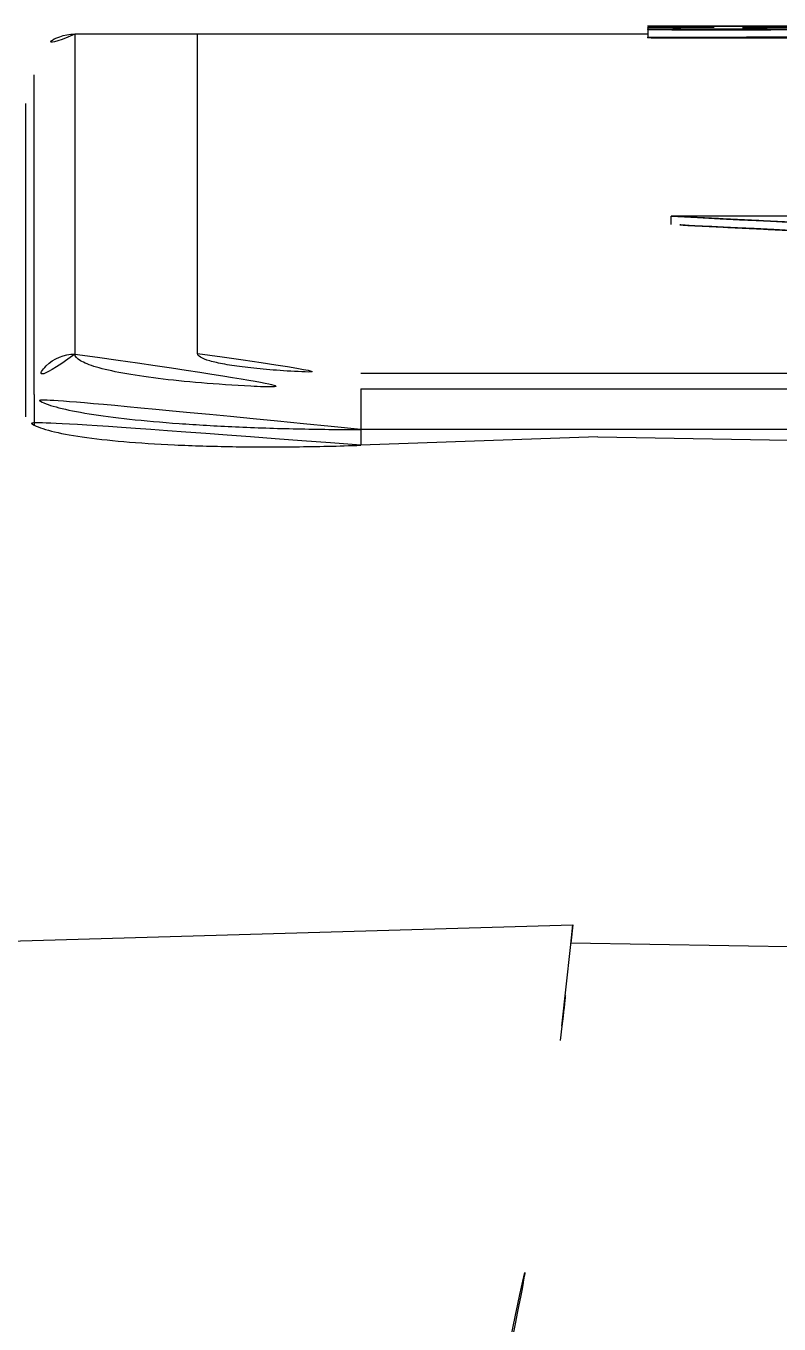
# Model space of a CAD drawing. Extents: x 16296660632 to 16296680496, y -37409619871 to -37409616057.
# Drawn here: x 16296679215.66 to 16296679224.88, y -37409616711.41 to -37409616695.52 of the extents above; entities that cross this region are included whole.
import ezdxf

# ---------------------------------------------------------------- set-up
doc = ezdxf.new("R2010")
doc.units = 0
doc.header["$LTSCALE"] = 10
doc.header["$MEASUREMENT"] = 0
for name, color, linetype in [('BACK_CASE_DADA_2', 7, 'CONTINUOUS'), ('BACK_LED_PCB_CAS', 7, 'CONTINUOUS'), ('BACK_TOP_COVER', 7, 'CONTINUOUS'), ('MIDDLE_CASE_DADA', 7, 'CONTINUOUS'), ('자바로고WINDOW', 7, 'CONTINUOUS')]:
    doc.layers.add(name, color=color, linetype=linetype)

msp = doc.modelspace()

# ---------------------------------------------------------------- linework, layer by layer
at = {"layer": 'BACK_CASE_DADA_2', "color": 7, "linetype": 'Continuous', "ltscale": 25.4}
for p, q in [((16296679222.66073, -37409616700.548264), (16296679233.181299, -37409616700.733292)), ((16296679222.35442, -37409616706.523453), (16296679222.329309, -37409616706.746353)), ((16296679241.23476, -37409616707.069252), (16296679222.329309, -37409616706.746353)), ((16296679222.221519, -37409616707.761726), (16296679222.198179, -37409616707.938744))]:
    msp.add_line(p, q, dxfattribs=at)
msp.add_arc((16296679157.708229, -37409616700.398216), 64.932163, 353.48846245, 354.35053006, dxfattribs=at)
at = {"layer": 'BACK_LED_PCB_CAS', "color": 7, "linetype": 'Continuous', "ltscale": 25.4}
for p, q in [((16296679216.259359, -37409616695.620132), (16296679216.259359, -37409616699.536118)), ((16296679217.759359, -37409616695.620132), (16296679216.259359, -37409616695.620132)), ((16296679217.759359, -37409616699.529091), (16296679217.759359, -37409616695.620132)), ((16296679215.759359, -37409616700.032623), (16296679215.759359, -37409616696.120132)), ((16296679219.759359, -37409616699.770477), (16296679233.181299, -37409616699.770477)), ((16296679219.759359, -37409616699.964127), (16296679233.181299, -37409616699.964127)), ((16296679219.759359, -37409616699.964127), (16296679219.759359, -37409616700.460243)), ((16296679215.759359, -37409616700.032623), (16296679215.759359, -37409616700.402382)), ((16296679219.759359, -37409616700.460243), (16296679219.759359, -37409616700.652542)), ((16296679233.181299, -37409616700.460243), (16296679219.759359, -37409616700.460243))]:
    msp.add_line(p, q, dxfattribs=at)
msp.add_arc((16296679216.259359, -37409616696.120132), 0.5, 90, 180, dxfattribs=at)
msp.add_ellipse((16296679216.259359, -37409616700.032623), major_axis=(0.5, 0), ratio=0.992996364, start_param=1.570796327, end_param=3.141592654, dxfattribs=at)
for points, knots in [([(16296679216.259359, -37409616699.536118), (16296679216.259359, -37409616699.56353), (16296679216.281851, -37409616699.590637), (16296679216.370001, -37409616699.644241), (16296679216.43667, -37409616699.671013), (16296679216.611139, -37409616699.722397), (16296679216.717951, -37409616699.74691), (16296679216.97039, -37409616699.793503), (16296679217.11759, -37409616699.81572), (16296679217.439631, -37409616699.855713), (16296679217.61541, -37409616699.873741), (16296679217.99719, -37409616699.905678), (16296679218.201521, -37409616699.919373), (16296679218.834141, -37409616699.952347), (16296679219.29516, -37409616699.964127), (16296679219.759359, -37409616699.964127)], [0, 0, 0, 0, 0.125, 0.125, 0.25, 0.25, 0.375, 0.375, 0.5, 0.5, 0.625, 0.625, 0.75, 0.75, 1, 1, 1, 1]), ([(16296679217.759359, -37409616699.529091), (16296679217.759359, -37409616699.544739), (16296679217.772221, -37409616699.560173), (16296679217.82263, -37409616699.590622), (16296679217.860769, -37409616699.605797), (16296679217.960529, -37409616699.634857), (16296679218.021601, -37409616699.648697), (16296679218.165939, -37409616699.67495), (16296679218.25009, -37409616699.687431), (16296679218.43416, -37409616699.709877), (16296679218.53463, -37409616699.719994), (16296679218.752819, -37409616699.737862), (16296679218.86953, -37409616699.745506), (16296679219.23093, -37409616699.763924), (16296679219.494249, -37409616699.770477), (16296679219.759359, -37409616699.770477)], [0, 0, 0, 0, 0.125, 0.125, 0.25, 0.25, 0.375, 0.375, 0.5, 0.5, 0.625, 0.625, 0.75, 0.75, 1, 1, 1, 1]), ([(16296679219.759359, -37409616700.460243), (16296679219.49449, -37409616700.460243), (16296679219.234091, -37409616700.45739), (16296679218.72187, -37409616700.446213), (16296679218.46735, -37409616700.437737), (16296679217.98255, -37409616700.415733), (16296679217.752689, -37409616700.40229), (16296679217.317801, -37409616700.370651), (16296679217.112209, -37409616700.352303), (16296679216.74387, -37409616700.312424), (16296679216.578609, -37409616700.290733), (16296679216.286791, -37409616700.243874), (16296679216.16317, -37409616700.219101), (16296679215.96431, -37409616700.168083), (16296679215.887751, -37409616700.141487), (16296679215.78512, -37409616700.087303), (16296679215.759359, -37409616700.060043), (16296679215.759359, -37409616700.032623)], [0, 0, 0, 0, 0.125, 0.125, 0.25, 0.25, 0.375, 0.375, 0.5, 0.5, 0.625, 0.625, 0.75, 0.75, 0.875, 0.875, 1, 1, 1, 1])]:
    msp.add_open_spline(points, degree=3, knots=knots, dxfattribs=at)
at = {"layer": 'BACK_TOP_COVER', "color": 7, "linetype": 'Continuous', "ltscale": 25.4}
for p, q in [((16296679217.759359, -37409616699.529091), (16296679217.759359, -37409616695.620132)), ((16296679223.27434, -37409616695.620132), (16296679217.759359, -37409616695.620132)), ((16296679223.560169, -37409616697.950912), (16296679223.560169, -37409616697.850487)), ((16296679227.26017, -37409616697.850487), (16296679223.560169, -37409616697.850487)), ((16296679219.759359, -37409616699.770477), (16296679233.181299, -37409616699.770477))]:
    msp.add_line(p, q, dxfattribs=at)
for points in [[(16296679223.560169, -37409616697.850487), (16296679224.48526, -37409616697.896294), (16296679225.4102, -37409616697.94297)], [(16296679225.4102, -37409616698.043404), (16296679224.48526, -37409616697.996712), (16296679223.560169, -37409616697.950912)]]:
    msp.add_open_spline(points, degree=2, dxfattribs=at)
msp.add_open_spline([(16296679217.759359, -37409616699.529091), (16296679217.759359, -37409616699.544739), (16296679217.772221, -37409616699.560173), (16296679217.82263, -37409616699.590622), (16296679217.860769, -37409616699.605797), (16296679217.960529, -37409616699.634857), (16296679218.021601, -37409616699.648697), (16296679218.165939, -37409616699.67495), (16296679218.25009, -37409616699.687431), (16296679218.43416, -37409616699.709877), (16296679218.53463, -37409616699.719994), (16296679218.752819, -37409616699.737862), (16296679218.86953, -37409616699.745506), (16296679219.23093, -37409616699.763924), (16296679219.494249, -37409616699.770477), (16296679219.759359, -37409616699.770477)], degree=3, knots=[0, 0, 0, 0, 0.125, 0.125, 0.25, 0.25, 0.375, 0.375, 0.5, 0.5, 0.625, 0.625, 0.75, 0.75, 1, 1, 1, 1], dxfattribs=at)
at = {"layer": 'MIDDLE_CASE_DADA', "color": 7, "linetype": 'Continuous', "ltscale": 25.4}
for p, q in [((16296679215.659361, -37409616700.305054), (16296679215.659361, -37409616696.469307)), ((16296679222.66073, -37409616700.549927), (16296679219.759359, -37409616700.652542)), ((16296679211.328449, -37409616706.842323), (16296679222.354401, -37409616706.523613)), ((16296679222.32501, -37409616706.801689), (16296679222.35442, -37409616706.523613)), ((16296679222.35442, -37409616706.523453), (16296679222.35442, -37409616706.523308)), ((16296679222.221531, -37409616707.762939), (16296679222.32501, -37409616706.801689))]:
    msp.add_line(p, q, dxfattribs=at)
msp.add_arc((16296679172.307489, -37409616701.740257), 50.276095, 347.4781384, 353.1134689, dxfattribs=at)
msp.add_open_spline([(16296679219.759359, -37409616700.652542), (16296679219.488131, -37409616700.662132), (16296679219.221359, -37409616700.668266), (16296679218.696369, -37409616700.67392), (16296679218.435369, -37409616700.67337), (16296679217.93828, -37409616700.665512), (16296679217.70253, -37409616700.658318), (16296679217.25639, -37409616700.63752), (16296679217.04553, -37409616700.623779), (16296679216.66781, -37409616700.59108), (16296679216.498341, -37409616700.572037), (16296679216.19911, -37409616700.528557), (16296679216.07263, -37409616700.504532), (16296679215.86898, -37409616700.453033), (16296679215.79056, -37409616700.425217), (16296679215.68568, -37409616700.366753), (16296679215.659361, -37409616700.336433), (16296679215.659361, -37409616700.305054)], degree=3, knots=[0, 0, 0, 0, 0.125, 0.125, 0.25, 0.25, 0.375, 0.375, 0.5, 0.5, 0.625, 0.625, 0.75, 0.75, 0.875, 0.875, 1, 1, 1, 1], dxfattribs=at)
at = {"layer": '자바로고WINDOW', "color": 7, "linetype": 'Continuous', "ltscale": 25.4}
for p, q in [((16296679224.075319, -37409616695.523712), (16296679223.51852, -37409616695.523712)), ((16296679224.821911, -37409616695.523712), (16296679224.715019, -37409616695.523712)), ((16296679224.821911, -37409616695.520538), (16296679224.821911, -37409616695.523712)), ((16296679224.821911, -37409616695.529663), (16296679224.821911, -37409616695.539001)), ((16296679217.759359, -37409616699.529091), (16296679217.759359, -37409616695.620132)), ((16296679223.27434, -37409616695.620132), (16296679217.759359, -37409616695.620132)), ((16296679223.27434, -37409616695.547096), (16296679223.27434, -37409616695.671028)), ((16296679224.083691, -37409616695.539001), (16296679223.51852, -37409616695.539001)), ((16296679224.821911, -37409616695.566299), (16296679223.51852, -37409616695.566299)), ((16296679224.821911, -37409616695.539001), (16296679224.70735, -37409616695.539001)), ((16296679224.821911, -37409616695.550797), (16296679224.821911, -37409616695.566299)), ((16296679223.560169, -37409616697.950912), (16296679223.560169, -37409616697.850487)), ((16296679227.26017, -37409616697.850487), (16296679223.560169, -37409616697.850487)), ((16296679219.759359, -37409616699.770477), (16296679233.181299, -37409616699.770477))]:
    msp.add_line(p, q, dxfattribs=at)
for points, knots in [([(16296679223.272591, -37409616695.523018), (16296679223.269369, -37409616695.523376), (16296679223.26635, -37409616695.523788), (16296679223.36482, -37409616695.524681), (16296679223.534969, -37409616695.524811), (16296679223.963449, -37409616695.524834), (16296679224.24943, -37409616695.524818), (16296679224.678169, -37409616695.524818), (16296679224.834499, -37409616695.524879), (16296679225.071301, -37409616695.524231), (16296679225.06279, -37409616695.523582), (16296679225.06279, -37409616695.522491), (16296679225.06279, -37409616695.521973), (16296679225.06279, -37409616695.521538)], [0.3882317693, 0.3882317693, 0.3882317693, 0.3882317693, 0.4375, 0.4375, 0.5, 0.5, 0.625, 0.625, 0.6875, 0.6875, 0.75, 0.75, 0.833663365, 0.833663365, 0.833663365, 0.833663365]), ([(16296679223.27434, -37409616695.533638), (16296679223.27434, -37409616695.534767), (16296679223.27434, -37409616695.535957), (16296679223.27434, -37409616695.537231), (16296679223.27434, -37409616695.537857), (16296679223.270399, -37409616695.538513), (16296679223.28182, -37409616695.539162), (16296679223.2864, -37409616695.539421), (16296679223.293449, -37409616695.539688), (16296679223.304621, -37409616695.53994), (16296679223.31591, -37409616695.540192), (16296679223.33201, -37409616695.540443), (16296679223.354019, -37409616695.540649), (16296679223.370291, -37409616695.540802), (16296679223.390459, -37409616695.540916), (16296679223.411819, -37409616695.541023), (16296679223.446659, -37409616695.541183), (16296679223.485229, -37409616695.541267), (16296679223.52371, -37409616695.541328), (16296679223.685711, -37409616695.541588), (16296679223.85301, -37409616695.541451), (16296679224.01775, -37409616695.541451)], [0.3116488494, 0.3116488494, 0.3116488494, 0.3116488494, 0.3822597752, 0.3822597752, 0.3822597752, 0.4171569151, 0.4171569151, 0.4171569151, 0.4311266683, 0.4311266683, 0.4311266683, 0.4453790979, 0.4453790979, 0.4453790979, 0.4558512989, 0.4558512989, 0.4558512989, 0.472938808, 0.472938808, 0.472938808, 0.5451947273, 0.5451947273, 0.5451947273, 0.5451947273]), ([(16296679224.42979, -37409616695.541451), (16296679224.503679, -37409616695.541451), (16296679224.577579, -37409616695.541451), (16296679224.651461, -37409616695.541451), (16296679224.72588, -37409616695.541443), (16296679224.801889, -37409616695.541389), (16296679224.872881, -37409616695.541199), (16296679224.90229, -37409616695.541107), (16296679224.93133, -37409616695.541008), (16296679224.956341, -37409616695.540863), (16296679224.975, -37409616695.540741), (16296679224.99131, -37409616695.540588), (16296679225.004129, -37409616695.540428), (16296679225.021259, -37409616695.540207), (16296679225.03318, -37409616695.539963), (16296679225.041599, -37409616695.539719), (16296679225.06181, -37409616695.539124), (16296679225.06279, -37409616695.538513), (16296679225.06279, -37409616695.53791), (16296679225.06279, -37409616695.535477), (16296679225.06279, -37409616695.533287), (16296679225.06279, -37409616695.531349)], [0.6054110708, 0.6054110708, 0.6054110708, 0.6054110708, 0.6378064603, 0.6378064603, 0.6378064603, 0.6706629532, 0.6706629532, 0.6706629532, 0.6841965275, 0.6841965275, 0.6841965275, 0.6943041314, 0.6943041314, 0.6943041314, 0.7078124114, 0.7078124114, 0.7078124114, 0.7404512523, 0.7404512523, 0.7404512523, 0.8750910688, 0.8750910688, 0.8750910688, 0.8750910688]), ([(16296679223.27376, -37409616695.557671), (16296679223.27294, -37409616695.560081), (16296679223.271799, -37409616695.562607), (16296679223.274429, -37409616695.565247), (16296679223.275339, -37409616695.56617), (16296679223.282459, -37409616695.567146), (16296679223.311501, -37409616695.568024), (16296679223.323139, -37409616695.568367), (16296679223.33917, -37409616695.568703), (16296679223.36014, -37409616695.56897), (16296679223.381269, -37409616695.569237), (16296679223.407921, -37409616695.569443), (16296679223.43516, -37409616695.56958), (16296679223.49147, -37409616695.569878), (16296679223.553061, -37409616695.569992), (16296679223.61352, -37409616695.570053), (16296679223.872021, -37409616695.57029), (16296679224.131741, -37409616695.570084), (16296679224.39086, -37409616695.570084), (16296679224.52017, -37409616695.570084), (16296679224.65048, -37409616695.570198), (16296679224.7787, -37409616695.569977), (16296679224.82176, -37409616695.569901), (16296679224.86504, -37409616695.569778), (16296679224.90521, -37409616695.569557), (16296679224.92758, -37409616695.569443), (16296679224.949329, -37409616695.569283), (16296679224.967871, -37409616695.569077), (16296679224.98658, -37409616695.568871), (16296679225.00198, -37409616695.568604), (16296679225.013861, -37409616695.568329), (16296679225.03087, -37409616695.567917), (16296679225.041679, -37409616695.567482), (16296679225.048901, -37409616695.567039), (16296679225.074141, -37409616695.565491), (16296679225.06279, -37409616695.563919), (16296679225.06279, -37409616695.562408), (16296679225.06279, -37409616695.559731), (16296679225.06279, -37409616695.557182), (16296679225.06279, -37409616695.554764), (16296679225.06279, -37409616695.554428), (16296679225.06279, -37409616695.5541), (16296679225.06279, -37409616695.55378)], [0.3124336058, 0.3124336058, 0.3124336058, 0.3124336058, 0.4033555647, 0.4033555647, 0.4033555647, 0.4354788696, 0.4354788696, 0.4354788696, 0.4481928217, 0.4481928217, 0.4481928217, 0.4610119199, 0.4610119199, 0.4610119199, 0.4875659989, 0.4875659989, 0.4875659989, 0.6004319645, 0.6004319645, 0.6004319645, 0.6567689175, 0.6567689175, 0.6567689175, 0.6756908589, 0.6756908589, 0.6756908589, 0.6862095075, 0.6862095075, 0.6862095075, 0.696876773, 0.696876773, 0.696876773, 0.7121452177, 0.7121452177, 0.7121452177, 0.7658591931, 0.7658591931, 0.7658591931, 0.8615479074, 0.8615479074, 0.8615479074, 0.8744916185, 0.8744916185, 0.8744916185, 0.8744916185]), ([(16296679223.27376, -37409616695.657677), (16296679223.27294, -37409616695.660088), (16296679223.271799, -37409616695.662613), (16296679223.274429, -37409616695.66526), (16296679223.275339, -37409616695.666183), (16296679223.282459, -37409616695.667152), (16296679223.311501, -37409616695.668022), (16296679223.323139, -37409616695.668373), (16296679223.33917, -37409616695.668709), (16296679223.36014, -37409616695.668983), (16296679223.381269, -37409616695.66925), (16296679223.407921, -37409616695.669441), (16296679223.43516, -37409616695.669594), (16296679223.49147, -37409616695.669884), (16296679223.553061, -37409616695.670013), (16296679223.61352, -37409616695.670059), (16296679223.872021, -37409616695.670303), (16296679224.131741, -37409616695.670097), (16296679224.39086, -37409616695.670097), (16296679224.52017, -37409616695.670097), (16296679224.65048, -37409616695.670212), (16296679224.7787, -37409616695.669983), (16296679224.82176, -37409616695.669907), (16296679224.86504, -37409616695.669792), (16296679224.90521, -37409616695.669571), (16296679224.92758, -37409616695.669449), (16296679224.949329, -37409616695.669289), (16296679224.967871, -37409616695.66909), (16296679224.98658, -37409616695.668877), (16296679225.00198, -37409616695.668617), (16296679225.013861, -37409616695.668327), (16296679225.03087, -37409616695.667938), (16296679225.041679, -37409616695.667488), (16296679225.048901, -37409616695.667053), (16296679225.074141, -37409616695.665497), (16296679225.06279, -37409616695.663933), (16296679225.06279, -37409616695.662422), (16296679225.06279, -37409616695.659737), (16296679225.06279, -37409616695.657188), (16296679225.06279, -37409616695.654762), (16296679225.06279, -37409616695.654427), (16296679225.06279, -37409616695.654114), (16296679225.06279, -37409616695.653793)], [0.3124336117, 0.3124336117, 0.3124336117, 0.3124336117, 0.4033555752, 0.4033555752, 0.4033555752, 0.4354788814, 0.4354788814, 0.4354788814, 0.4481928341, 0.4481928341, 0.4481928341, 0.4610119327, 0.4610119327, 0.4610119327, 0.4875660143, 0.4875660143, 0.4875660143, 0.6004319908, 0.6004319908, 0.6004319908, 0.6567689494, 0.6567689494, 0.6567689494, 0.6756908933, 0.6756908933, 0.6756908933, 0.6862095389, 0.6862095389, 0.6862095389, 0.6968768003, 0.6968768003, 0.6968768003, 0.7121452579, 0.7121452579, 0.7121452579, 0.7658594031, 0.7658594031, 0.7658594031, 0.8615480155, 0.8615480155, 0.8615480155, 0.8744916269, 0.8744916269, 0.8744916269, 0.8744916269]), ([(16296679217.759359, -37409616699.529091), (16296679217.759359, -37409616699.544739), (16296679217.772221, -37409616699.560173), (16296679217.82263, -37409616699.590622), (16296679217.860769, -37409616699.605797), (16296679217.960529, -37409616699.634857), (16296679218.021601, -37409616699.648697), (16296679218.165939, -37409616699.67495), (16296679218.25009, -37409616699.687431), (16296679218.43416, -37409616699.709877), (16296679218.53463, -37409616699.719994), (16296679218.752819, -37409616699.737862), (16296679218.86953, -37409616699.745506), (16296679219.23093, -37409616699.763924), (16296679219.494249, -37409616699.770477), (16296679219.759359, -37409616699.770477)], [0, 0, 0, 0, 0.125, 0.125, 0.25, 0.25, 0.375, 0.375, 0.5, 0.5, 0.625, 0.625, 0.75, 0.75, 1, 1, 1, 1])]:
    msp.add_open_spline(points, degree=3, knots=knots, dxfattribs=at)
for points, degree in [([(16296679223.27434, -37409616695.520813), (16296679223.27434, -37409616695.520988), (16296679223.27434, -37409616695.521217), (16296679223.27434, -37409616695.521477)], 3), ([(16296679223.560169, -37409616697.850487), (16296679224.48526, -37409616697.896294), (16296679225.4102, -37409616697.94297)], 2), ([(16296679225.4102, -37409616698.043404), (16296679224.48526, -37409616697.996712), (16296679223.560169, -37409616697.950912)], 2)]:
    msp.add_open_spline(points, degree=degree, dxfattribs=at)

doc.saveas('drawing.dxf')
